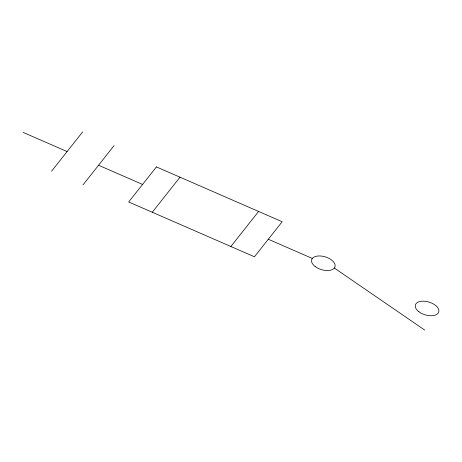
<?xml version="1.0" encoding="UTF-8"?>
<svg xmlns="http://www.w3.org/2000/svg" width="462" height="462" viewBox="0 0 462 462"><rect width="100%" height="100%" fill="white"/><g stroke="black" fill="none" stroke-linecap="round" stroke-linejoin="round"><path stroke-width="0.69" d="M51.565 171.211L82.663 131.901M82.998 184.916L114.097 145.605M152.269 212.254L180.007 177.189M230.867 246.512L258.599 211.446M23.1 132.375L67.111 151.559M98.55 165.257L142.562 184.442M268.312 239.258L312.324 258.443M334.332 268.035L424.745 330.099M156.427 166.915L128.696 201.975L254.441 256.785L282.178 221.725L156.427 166.915M315.194 266.562A12.197 6.676 16.8 0 0 334.834 267.203A12.197 6.676 16.8 0 0 319.947 255.948A12.197 6.676 16.8 0 0 315.194 266.562M418.936 311.781A12.197 6.676 16.8 0 0 438.582 312.422A12.197 6.676 16.8 0 0 423.689 301.166A12.197 6.676 16.8 0 0 418.936 311.781"/></g></svg>
